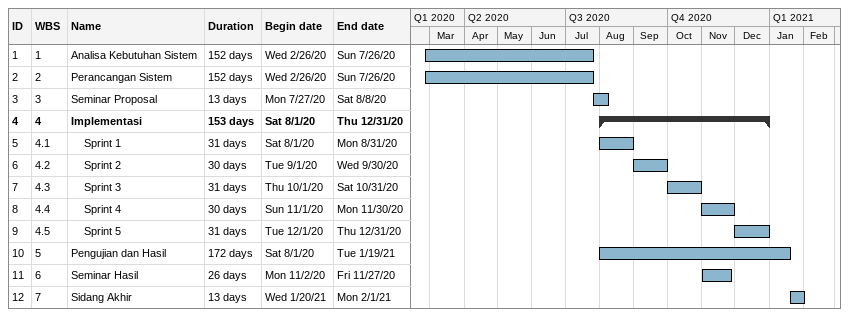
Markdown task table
| ID | WBS | Task | Duration | Start | Finish |
|---|---|---|---|---|---|
| 1 | 1 | Analisa Kebutuhan Sistem | 152d | 2020-02-26 | 2020-07-26 |
| 2 | 2 | Perancangan Sistem | 152d | 2020-02-26 | 2020-07-26 |
| 3 | 3 | Seminar Proposal | 13d | 2020-07-27 | 2020-08-08 |
| 4 | 4 | **Implementasi** | 153d | 2020-08-01 | 2020-12-31 |
| 5 | 4.1 | Sprint 1 | 31d | 2020-08-01 | 2020-08-31 |
| 6 | 4.2 | Sprint 2 | 30d | 2020-09-01 | 2020-09-30 |
| 7 | 4.3 | Sprint 3 | 31d | 2020-10-01 | 2020-10-31 |
| 8 | 4.4 | Sprint 4 | 30d | 2020-11-01 | 2020-11-30 |
| 9 | 4.5 | Sprint 5 | 31d | 2020-12-01 | 2020-12-31 |
| 10 | 5 | Pengujian dan Hasil | 172d | 2020-08-01 | 2021-01-19 |
| 11 | 6 | Seminar Hasil | 26d | 2020-11-02 | 2020-11-27 |
| 12 | 7 | Sidang Akhir | 13d | 2021-01-20 | 2021-02-01 |
